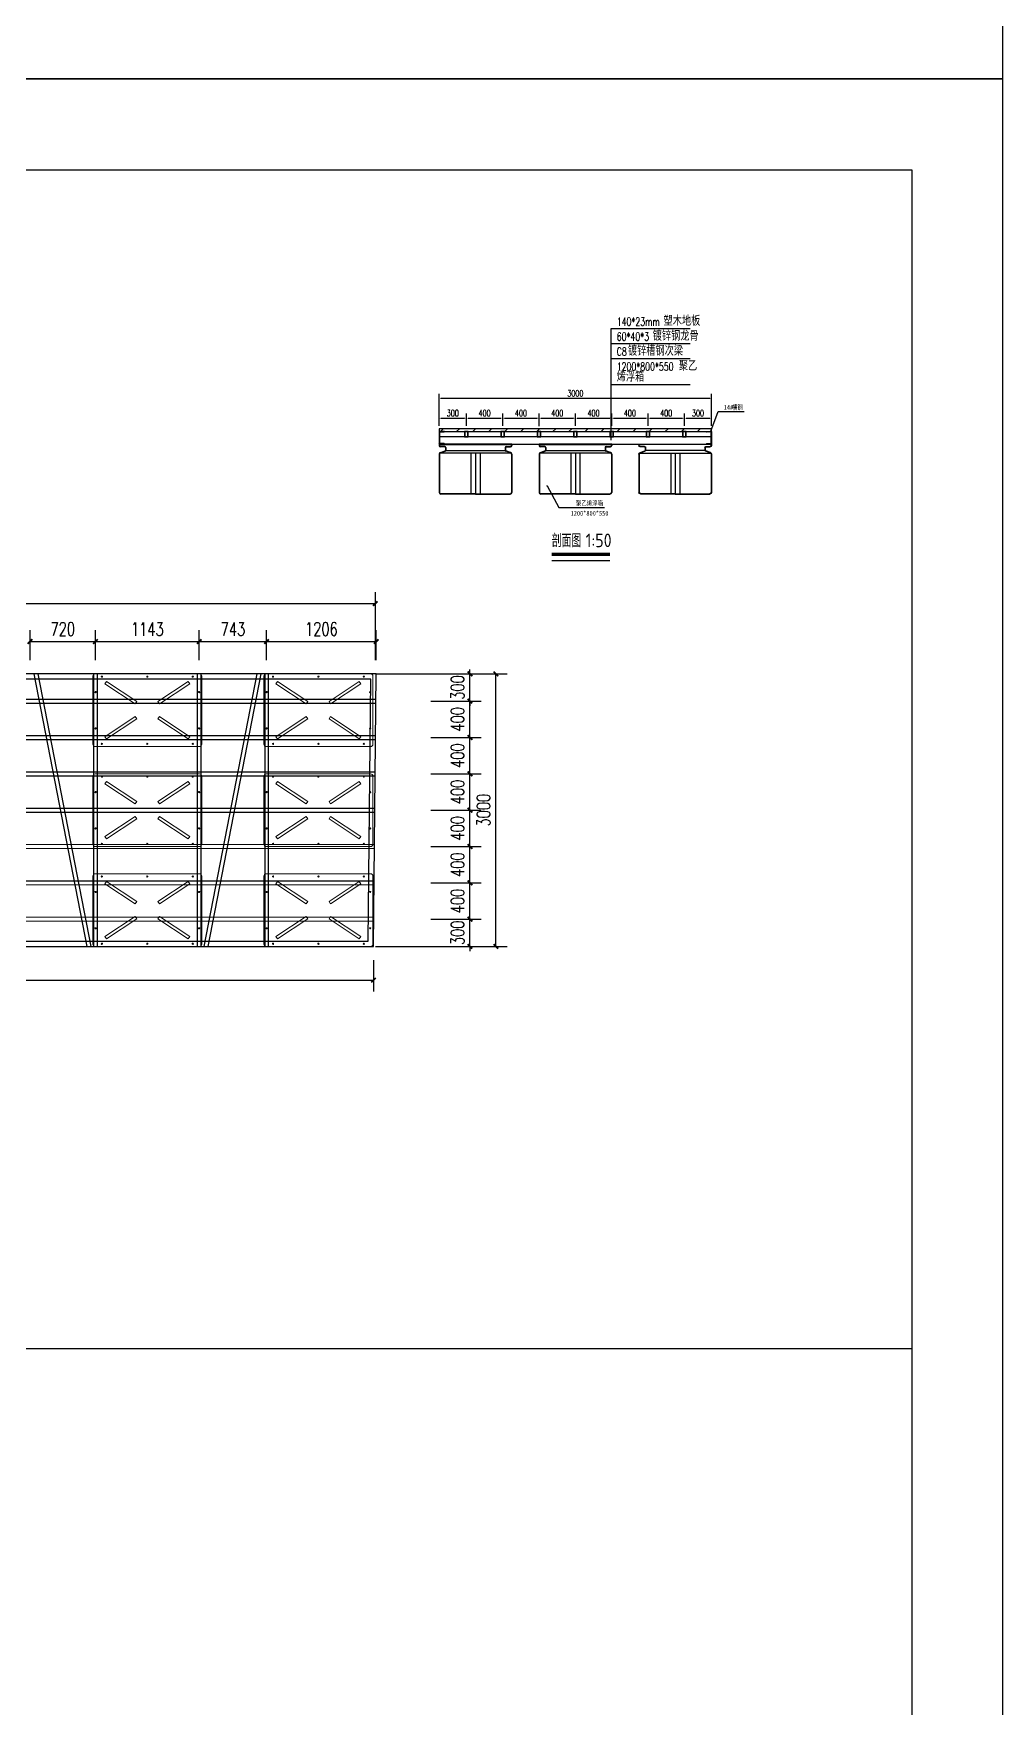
# Model space of a CAD drawing. Extents: x 1254079 to 1500931, y -102737 to 142253.
# Drawn here: x 1361818 to 1372490, y -16304 to 2121 of the extents above; entities that cross this region are included whole.
import ezdxf

# ---------------------------------------------------------------- set-up
doc = ezdxf.new("R2010")
doc.units = 0
doc.header["$LTSCALE"] = 1000
doc.header["$MEASUREMENT"] = 0
for name, color, linetype in [('14#槽钢', 3, 'Continuous'), ('DIM_LEAD', 3, 'Continuous'), ('DIM_MODI', 6, 'Continuous'), ('DIM_SYMB', 3, 'Continuous'), ('PUB_DIM', 3, 'Continuous'), ('PUB_TEXT', 7, 'Continuous'), ('W-float bowl浮筒', 253, 'Continuous'), ('W-FLOAT_BOWL浮筒', 253, 'Continuous'), ('W-STEEL_FRAME钢架', 3, 'Continuous'), ('W-STEEL_KEEL钢龙骨', 5, 'Continuous'), ('W-WOOD_FLOOR木地板', 30, 'Continuous'), ('特殊段命名', 221, 'Continuous'), ('钢架', 90, 'Continuous')]:
    doc.layers.add(name, color=color, linetype=linetype)
doc.styles.add('-宋体', font='', dxfattribs={"width": 0.8})
doc.styles.add('_TCH_DIM', font='SIMPLEX', dxfattribs={"bigfont": 'GBCBIG'})
doc.styles.add('_TCH_DIM_T3', font='SIMPLEX', dxfattribs={"width": 0.705882, "bigfont": 'GBCBIG'})
doc.styles.get("Standard").update_dxf_attribs({"font": 'gbenor.shx', "bigfont": 'gbcbig.shx'})
doc.styles.add('STANDARD_T3', font='simplex.shx', dxfattribs={"width": 0.7, "bigfont": 'gbcbig.shx'})
doc.styles.get('-宋体').set_extended_font_data('SimSun')
doc.dimstyles.new('_TCH_ARCH&&50', dxfattribs={"dimtxt": 148.75, "dimasz": 50, "dimexe": 125, "dimexo": 150, "dimgap": 63.125, "dimtad": 1, "dimdec": 0, "dimzin": 0, "dimdsep": 46, "dimtxsty": '_TCH_DIM_T3', "dimblk": 'ARCHTICK', "dimcen": 0.09, "dimclrt": 7, "dimazin": 2, "dimtfac": 1, "dimtdec": 0, "dimtix": 1, "dimtmove": 2, "dimatfit": 3, "dimfxl": 0, "dimtolj": 1, "dimtzin": 0, "dimarcsym": 0})
doc.dimstyles.new('W&&20', dxfattribs={"dimtxt": 70, "dimasz": 20, "dimexe": 50, "dimexo": 60, "dimgap": 20, "dimtad": 1, "dimdec": 0, "dimzin": 0, "dimdsep": 46, "dimtxsty": 'STANDARD_T3', "dimcen": 0.09, "dimclrd": 1, "dimclre": 1, "dimclrt": 7, "dimazin": 2, "dimtfac": 1, "dimtdec": 0, "dimtix": 1, "dimtmove": 2, "dimatfit": 3, "dimfxl": 0, "dimtolj": 1, "dimtzin": 0, "dimarcsym": 0})

# ---------------------------------------------------------------- blocks, each defined once
blk = doc.blocks.new('14a槽钢')
at = {"layer": '钢架'}
h = blk.add_hatch(dxfattribs=at)
h.set_pattern_fill('STEEL', color=4, scale=10)
h.set_pattern_definition([(50.389312, (-1352470.2, 1293523.579), (-9.2899201, 11.2253202), []), (50.389312, (-1352470.2, 1293531.516), (-9.2899201, 11.2253202), [])])
edge = h.paths.add_edge_path()
edge.add_ellipse((-1332250, 1115678), major_axis=(-3.26, 5.03), ratio=0.900468, start_angle=55.3931, end_angle=130.6069)
edge.add_line((-1332252, 1115673), (-1332208, 1115673))
edge.add_ellipse((-1332208, 1115667), major_axis=(0, 6), ratio=0.827586, start_angle=270, end_angle=360, ccw=False)
edge.add_line((-1332203, 1115667), (-1332203, 1115551))
edge.add_ellipse((-1332208, 1115551), major_axis=(0, 6), ratio=0.827586, start_angle=180, end_angle=270, ccw=False)
edge.add_line((-1332208, 1115545), (-1332251, 1115545))
edge.add_ellipse((-1332250, 1115540), major_axis=(3.82, 3.82), ratio=1, start_angle=49.2445, end_angle=141.5341)
edge.add_line((-1332256, 1115539), (-1332198, 1115539))
edge.add_line((-1332198, 1115539), (-1332198, 1115679))
edge.add_line((-1332198, 1115679), (-1332256, 1115679))
for p, q in [((-1332256, 1115679, 0), (-1332198, 1115679, 0)), ((-1332208, 1115673, 0), (-1332251, 1115673, 0)), ((-1332246, 1115679, 0), (-1332246, 1115679, 0)), ((-1332203, 1115551, 0), (-1332203, 1115667, 0)), ((-1332198, 1115679, 0), (-1332198, 1115539, 0)), ((-1332198, 1115539, 0), (-1332256, 1115539, 0)), ((-1332251, 1115545, 0), (-1332208, 1115545, 0)), ((-1332246, 1115539, 0), (-1332246, 1115539, 0))]:
    blk.add_line(p, q, dxfattribs=at)
for centre, start_param, end_param in [((-1332251, 1115679, 0), 1.570796, 3.141593), ((-1332208, 1115667, 0), 4.712389, 6.283185), ((-1332208, 1115667, 0), 4.712389, 6.283185), ((-1332251, 1115539, 0), 0, 1.570796), ((-1332208, 1115551, 0), 3.141593, 4.712389)]:
    blk.add_ellipse(centre, major_axis=(0, 6), ratio=0.827586, start_param=start_param, end_param=end_param, dxfattribs=at)
blk = doc.blocks.new('*D381')
at = {"color": 1, "lineweight": -2, "transparency": 16777216}
for p, q in [((1366286, -2169), (1366286, -1845)), ((1366306, -1895), (1369266, -1895)), ((1369286, -2169), (1369286, -1845))]:
    blk.add_line(p, q, dxfattribs=at)
at = {"color": 1, "transparency": 16777216}
for points in [[(1366306, -1892), (1366306, -1899), (1366286, -1895)], [(1369266, -1892), (1369266, -1899), (1369286, -1895)]]:
    blk.add_solid(points, dxfattribs=at)
at = {"layer": 'Defpoints', "color": 0, "transparency": 16777216}
for p in [(1369286, -1895), (1366286, -2229), (1369286, -2229)]:
    blk.add_point(p, dxfattribs=at)
at = {"color": 7, "transparency": 16777216, "insert": (1367786, -1840), "char_height": 70, "attachment_point": 5, "style": 'STANDARD_T3'}
blk.add_mtext('\\A1;3000', dxfattribs=at)
blk = doc.blocks.new('ganglonggu')
at = {"layer": 'W-STEEL_KEEL钢龙骨'}
for points in [[(-1338169, 1115605), (-1338129, 1115605), (-1338129, 1115665), (-1338169, 1115665)], [(-1338166, 1115608), (-1338132, 1115608), (-1338132, 1115662), (-1338166, 1115662)]]:
    blk.add_lwpolyline(points, close=True, dxfattribs=at)
blk = doc.blocks.new('*U379')
blk.add_blockref('ganglonggu', (1338149, -1115635))
blk = doc.blocks.new('*U380')
at = {"layer": 'W-STEEL_KEEL钢龙骨', "color": 0, "linetype": 'ByBlock', "lineweight": -2}
for p in [(0, 0), (400, 0), (800, 0), (1200, 0), (1600, 0), (2000, 0)]:
    blk.add_blockref('*U379', p, dxfattribs=at)
at = {"layer": 'W-STEEL_KEEL钢龙骨', "color": 0, "linetype": 'ByBlock', "lineweight": -2, "transparency": 16777216}
blk.add_blockref('*U379', (2400, 0), dxfattribs=at)
blk = doc.blocks.new('*D382')
at = {"layer": 'Defpoints', "color": 0, "transparency": 16777216}
for p in [(1366586, -2113), (1366286, -2259), (1366586, -2259)]:
    blk.add_point(p, dxfattribs=at)
at = {"layer": 'PUB_DIM', "color": 1, "lineweight": -2, "transparency": 16777216}
for p, q in [((1366286, -2199), (1366286, -2063)), ((1366306, -2113), (1366566, -2113)), ((1366586, -2199), (1366586, -2063))]:
    blk.add_line(p, q, dxfattribs=at)
at = {"layer": 'PUB_DIM', "color": 1, "transparency": 16777216}
for points in [[(1366306, -2109), (1366306, -2116), (1366286, -2113)], [(1366566, -2109), (1366566, -2116), (1366586, -2113)]]:
    blk.add_solid(points, dxfattribs=at)
at = {"layer": 'PUB_DIM', "color": 7, "transparency": 16777216, "insert": (1366436, -2058), "char_height": 70, "attachment_point": 5, "style": 'STANDARD_T3'}
blk.add_mtext('\\A1;300', dxfattribs=at)
blk = doc.blocks.new('*D383')
at = {"layer": 'Defpoints', "color": 0, "transparency": 16777216}
for p in [(1366986, -2113), (1366586, -2259), (1366986, -2259)]:
    blk.add_point(p, dxfattribs=at)
at = {"layer": 'PUB_DIM', "color": 1, "lineweight": -2, "transparency": 16777216}
for p, q in [((1366586, -2199), (1366586, -2063)), ((1366606, -2113), (1366966, -2113)), ((1366986, -2199), (1366986, -2063))]:
    blk.add_line(p, q, dxfattribs=at)
at = {"layer": 'PUB_DIM', "color": 1, "transparency": 16777216}
for points in [[(1366606, -2109), (1366606, -2116), (1366586, -2113)], [(1366966, -2109), (1366966, -2116), (1366986, -2113)]]:
    blk.add_solid(points, dxfattribs=at)
at = {"layer": 'PUB_DIM', "color": 7, "transparency": 16777216, "insert": (1366786, -2058), "char_height": 70, "attachment_point": 5, "style": 'STANDARD_T3'}
blk.add_mtext('\\A1;400', dxfattribs=at)
blk = doc.blocks.new('*D384')
at = {"layer": 'Defpoints', "color": 0, "transparency": 16777216}
for p in [(1367386, -2113), (1366986, -2259), (1367386, -2262)]:
    blk.add_point(p, dxfattribs=at)
at = {"layer": 'PUB_DIM', "color": 1, "lineweight": -2, "transparency": 16777216}
for p, q in [((1366986, -2199), (1366986, -2063)), ((1367006, -2113), (1367366, -2113)), ((1367386, -2202), (1367386, -2063))]:
    blk.add_line(p, q, dxfattribs=at)
at = {"layer": 'PUB_DIM', "color": 1, "transparency": 16777216}
for points in [[(1367006, -2109), (1367006, -2116), (1366986, -2113)], [(1367366, -2109), (1367366, -2116), (1367386, -2113)]]:
    blk.add_solid(points, dxfattribs=at)
at = {"layer": 'PUB_DIM', "color": 7, "transparency": 16777216, "insert": (1367186, -2058), "char_height": 70, "attachment_point": 5, "style": 'STANDARD_T3'}
blk.add_mtext('\\A1;400', dxfattribs=at)
blk = doc.blocks.new('*D385')
at = {"layer": 'Defpoints', "color": 0, "transparency": 16777216}
for p in [(1367786, -2113), (1367386, -2262), (1367786, -2259)]:
    blk.add_point(p, dxfattribs=at)
at = {"layer": 'PUB_DIM', "color": 1, "lineweight": -2, "transparency": 16777216}
for p, q in [((1367386, -2202), (1367386, -2063)), ((1367406, -2113), (1367766, -2113)), ((1367786, -2199), (1367786, -2063))]:
    blk.add_line(p, q, dxfattribs=at)
at = {"layer": 'PUB_DIM', "color": 1, "transparency": 16777216}
for points in [[(1367406, -2109), (1367406, -2116), (1367386, -2113)], [(1367766, -2109), (1367766, -2116), (1367786, -2113)]]:
    blk.add_solid(points, dxfattribs=at)
at = {"layer": 'PUB_DIM', "color": 7, "transparency": 16777216, "insert": (1367586, -2058), "char_height": 70, "attachment_point": 5, "style": 'STANDARD_T3'}
blk.add_mtext('\\A1;400', dxfattribs=at)
blk = doc.blocks.new('*D386')
at = {"layer": 'Defpoints', "color": 0, "transparency": 16777216}
for p in [(1368186, -2113), (1367786, -2259), (1368186, -2259)]:
    blk.add_point(p, dxfattribs=at)
at = {"layer": 'PUB_DIM', "color": 1, "lineweight": -2, "transparency": 16777216}
for p, q in [((1367786, -2199), (1367786, -2063)), ((1367806, -2113), (1368166, -2113)), ((1368186, -2199), (1368186, -2063))]:
    blk.add_line(p, q, dxfattribs=at)
at = {"layer": 'PUB_DIM', "color": 1, "transparency": 16777216}
for points in [[(1367806, -2109), (1367806, -2116), (1367786, -2113)], [(1368166, -2109), (1368166, -2116), (1368186, -2113)]]:
    blk.add_solid(points, dxfattribs=at)
at = {"layer": 'PUB_DIM', "color": 7, "transparency": 16777216, "insert": (1367986, -2058), "char_height": 70, "attachment_point": 5, "style": 'STANDARD_T3'}
blk.add_mtext('\\A1;400', dxfattribs=at)
blk = doc.blocks.new('*D387')
at = {"layer": 'Defpoints', "color": 0, "transparency": 16777216}
for p in [(1368586, -2113), (1368186, -2259), (1368586, -2259)]:
    blk.add_point(p, dxfattribs=at)
at = {"layer": 'PUB_DIM', "color": 1, "lineweight": -2, "transparency": 16777216}
for p, q in [((1368186, -2199), (1368186, -2063)), ((1368206, -2113), (1368566, -2113)), ((1368586, -2199), (1368586, -2063))]:
    blk.add_line(p, q, dxfattribs=at)
at = {"layer": 'PUB_DIM', "color": 1, "transparency": 16777216}
for points in [[(1368206, -2109), (1368206, -2116), (1368186, -2113)], [(1368566, -2109), (1368566, -2116), (1368586, -2113)]]:
    blk.add_solid(points, dxfattribs=at)
at = {"layer": 'PUB_DIM', "color": 7, "transparency": 16777216, "insert": (1368386, -2058), "char_height": 70, "attachment_point": 5, "style": 'STANDARD_T3'}
blk.add_mtext('\\A1;400', dxfattribs=at)
blk = doc.blocks.new('*D388')
at = {"layer": 'Defpoints', "color": 0, "transparency": 16777216}
for p in [(1368986, -2113), (1368586, -2259), (1368986, -2259)]:
    blk.add_point(p, dxfattribs=at)
at = {"layer": 'PUB_DIM', "color": 1, "lineweight": -2, "transparency": 16777216}
for p, q in [((1368586, -2199), (1368586, -2063)), ((1368606, -2113), (1368966, -2113)), ((1368986, -2199), (1368986, -2063))]:
    blk.add_line(p, q, dxfattribs=at)
at = {"layer": 'PUB_DIM', "color": 1, "transparency": 16777216}
for points in [[(1368606, -2109), (1368606, -2116), (1368586, -2113)], [(1368966, -2109), (1368966, -2116), (1368986, -2113)]]:
    blk.add_solid(points, dxfattribs=at)
at = {"layer": 'PUB_DIM', "color": 7, "transparency": 16777216, "insert": (1368786, -2058), "char_height": 70, "attachment_point": 5, "style": 'STANDARD_T3'}
blk.add_mtext('\\A1;400', dxfattribs=at)
blk = doc.blocks.new('*D389')
at = {"layer": 'Defpoints', "color": 0, "transparency": 16777216}
for p in [(1369286, -2113), (1368986, -2259), (1369286, -2259)]:
    blk.add_point(p, dxfattribs=at)
at = {"layer": 'PUB_DIM', "color": 1, "lineweight": -2, "transparency": 16777216}
for p, q in [((1368986, -2199), (1368986, -2063)), ((1369006, -2113), (1369266, -2113)), ((1369286, -2199), (1369286, -2063))]:
    blk.add_line(p, q, dxfattribs=at)
at = {"layer": 'PUB_DIM', "color": 1, "transparency": 16777216}
for points in [[(1369006, -2109), (1369006, -2116), (1368986, -2113)], [(1369266, -2109), (1369266, -2116), (1369286, -2113)]]:
    blk.add_solid(points, dxfattribs=at)
at = {"layer": 'PUB_DIM', "color": 7, "transparency": 16777216, "insert": (1369136, -2058), "char_height": 70, "attachment_point": 5, "style": 'STANDARD_T3'}
blk.add_mtext('\\A1;300', dxfattribs=at)
blk = doc.blocks.new('_ArchTick')
at = {"color": 0, "linetype": 'ByBlock', "const_width": 0.4}
blk.add_lwpolyline([(-0.5, -0.5), (0.5, 0.5)], dxfattribs=at)
blk = doc.blocks.new('*D868')
at = {"layer": 'Defpoints', "color": 0, "transparency": 16777216}
for p in [(1366045, -7628), (1366625, -7628), (1366045, -7928)]:
    blk.add_point(p, dxfattribs=at)
at = {"layer": 'PUB_DIM', "color": 0, "lineweight": -2, "transparency": 16777216}
for p, q in [((1366195, -7628), (1366750, -7628)), ((1366625, -7628), (1366625, -7578)), ((1366625, -7928), (1366625, -7628)), ((1366195, -7928), (1366750, -7928)), ((1366625, -7928), (1366625, -7978))]:
    blk.add_line(p, q, dxfattribs=at)
at = {"layer": 'PUB_DIM', "color": 0, "lineweight": -2, "transparency": 16777216, "xscale": 50, "yscale": 50, "zscale": 50}
for p, rotation in [((1366625, -7628), 269.9992561467271), ((1366625, -7928), 89.9992561467271)]:
    blk.add_blockref('_ArchTick', p, dxfattribs=dict(at, rotation=rotation))
at = {"layer": 'PUB_DIM', "color": 7, "transparency": 16777216, "insert": (1366488, -7778), "char_height": 148.8, "attachment_point": 5, "rotation": 89.9993, "style": '_TCH_DIM_T3'}
blk.add_mtext('\\A1;300', dxfattribs=at)
blk = doc.blocks.new('*D869')
at = {"layer": 'Defpoints', "color": 0, "transparency": 16777216}
for p in [(1366045, -7228), (1366625, -7228), (1366045, -7628)]:
    blk.add_point(p, dxfattribs=at)
at = {"layer": 'PUB_DIM', "color": 0, "lineweight": -2, "transparency": 16777216}
for p, q in [((1366195, -7228), (1366750, -7228)), ((1366625, -7628), (1366625, -7228)), ((1366195, -7628), (1366750, -7628))]:
    blk.add_line(p, q, dxfattribs=at)
at = {"layer": 'PUB_DIM', "color": 0, "lineweight": -2, "transparency": 16777216, "xscale": 50, "yscale": 50, "zscale": 50}
for p, rotation in [((1366625, -7228), 89.99925614672695), ((1366625, -7628), 269.999256146727)]:
    blk.add_blockref('_ArchTick', p, dxfattribs=dict(at, rotation=rotation))
at = {"layer": 'PUB_DIM', "color": 7, "transparency": 16777216, "insert": (1366488, -7428), "char_height": 148.8, "attachment_point": 5, "rotation": 89.9993, "style": '_TCH_DIM_T3'}
blk.add_mtext('\\A1;400', dxfattribs=at)
blk = doc.blocks.new('*D870')
at = {"layer": 'Defpoints', "color": 0, "transparency": 16777216}
for p in [(1366045, -6828), (1366625, -6828), (1366045, -7228)]:
    blk.add_point(p, dxfattribs=at)
at = {"layer": 'PUB_DIM', "color": 0, "lineweight": -2, "transparency": 16777216}
for p, q in [((1366195, -6828), (1366750, -6828)), ((1366625, -7228), (1366625, -6828)), ((1366195, -7228), (1366750, -7228))]:
    blk.add_line(p, q, dxfattribs=at)
at = {"layer": 'PUB_DIM', "color": 0, "lineweight": -2, "transparency": 16777216, "xscale": 50, "yscale": 50, "zscale": 50}
for p, rotation in [((1366625, -6828), 89.99925614673225), ((1366625, -7228), 269.9992561467323)]:
    blk.add_blockref('_ArchTick', p, dxfattribs=dict(at, rotation=rotation))
at = {"layer": 'PUB_DIM', "color": 7, "transparency": 16777216, "insert": (1366488, -7028), "char_height": 148.8, "attachment_point": 5, "rotation": 89.9993, "style": '_TCH_DIM_T3'}
blk.add_mtext('\\A1;400', dxfattribs=at)
blk = doc.blocks.new('*D871')
at = {"layer": 'Defpoints', "color": 0, "transparency": 16777216}
for p in [(1366045, -6428), (1366625, -6428), (1366045, -6828)]:
    blk.add_point(p, dxfattribs=at)
at = {"layer": 'PUB_DIM', "color": 0, "lineweight": -2, "transparency": 16777216}
for p, q in [((1366195, -6428), (1366750, -6428)), ((1366625, -6828), (1366625, -6428)), ((1366195, -6828), (1366750, -6828))]:
    blk.add_line(p, q, dxfattribs=at)
at = {"layer": 'PUB_DIM', "color": 0, "lineweight": -2, "transparency": 16777216, "xscale": 50, "yscale": 50, "zscale": 50}
for p, rotation in [((1366625, -6428), 89.99925614673371), ((1366625, -6828), 269.9992561467337)]:
    blk.add_blockref('_ArchTick', p, dxfattribs=dict(at, rotation=rotation))
at = {"layer": 'PUB_DIM', "color": 7, "transparency": 16777216, "insert": (1366488, -6628), "char_height": 148.8, "attachment_point": 5, "rotation": 89.9993, "style": '_TCH_DIM_T3'}
blk.add_mtext('\\A1;400', dxfattribs=at)
blk = doc.blocks.new('*D872')
at = {"layer": 'Defpoints', "color": 0, "transparency": 16777216}
for p in [(1366045, -6028), (1366625, -6028), (1366045, -6428)]:
    blk.add_point(p, dxfattribs=at)
at = {"layer": 'PUB_DIM', "color": 0, "lineweight": -2, "transparency": 16777216}
for p, q in [((1366195, -6028), (1366750, -6028)), ((1366625, -6428), (1366625, -6028)), ((1366195, -6428), (1366750, -6428))]:
    blk.add_line(p, q, dxfattribs=at)
at = {"layer": 'PUB_DIM', "color": 0, "lineweight": -2, "transparency": 16777216, "xscale": 50, "yscale": 50, "zscale": 50}
for p, rotation in [((1366625, -6028), 89.99925614673371), ((1366625, -6428), 269.9992561467337)]:
    blk.add_blockref('_ArchTick', p, dxfattribs=dict(at, rotation=rotation))
at = {"layer": 'PUB_DIM', "color": 7, "transparency": 16777216, "insert": (1366488, -6228), "char_height": 148.8, "attachment_point": 5, "rotation": 89.9993, "style": '_TCH_DIM_T3'}
blk.add_mtext('\\A1;400', dxfattribs=at)
blk = doc.blocks.new('*D873')
at = {"layer": 'Defpoints', "color": 0, "transparency": 16777216}
for p in [(1366045, -5628), (1366625, -5628), (1366045, -6028)]:
    blk.add_point(p, dxfattribs=at)
at = {"layer": 'PUB_DIM', "color": 0, "lineweight": -2, "transparency": 16777216}
for p, q in [((1366195, -5628), (1366750, -5628)), ((1366625, -6028), (1366625, -5628)), ((1366195, -6028), (1366750, -6028))]:
    blk.add_line(p, q, dxfattribs=at)
at = {"layer": 'PUB_DIM', "color": 0, "lineweight": -2, "transparency": 16777216, "xscale": 50, "yscale": 50, "zscale": 50}
for p, rotation in [((1366625, -5628), 89.9992561467015), ((1366625, -6028), 269.9992561467015)]:
    blk.add_blockref('_ArchTick', p, dxfattribs=dict(at, rotation=rotation))
at = {"layer": 'PUB_DIM', "color": 7, "transparency": 16777216, "insert": (1366488, -5828), "char_height": 148.8, "attachment_point": 5, "rotation": 89.9993, "style": '_TCH_DIM_T3'}
blk.add_mtext('\\A1;400', dxfattribs=at)
blk = doc.blocks.new('*D874')
at = {"layer": 'Defpoints', "color": 0, "transparency": 16777216}
for p in [(1366045, -5228), (1366625, -5228), (1366045, -5628)]:
    blk.add_point(p, dxfattribs=at)
at = {"layer": 'PUB_DIM', "color": 0, "lineweight": -2, "transparency": 16777216}
for p, q in [((1366195, -5228), (1366750, -5228)), ((1366625, -5628), (1366625, -5228)), ((1366195, -5628), (1366750, -5628))]:
    blk.add_line(p, q, dxfattribs=at)
at = {"layer": 'PUB_DIM', "color": 0, "lineweight": -2, "transparency": 16777216, "xscale": 50, "yscale": 50, "zscale": 50}
for p, rotation in [((1366625, -5228), 89.99925614673093), ((1366625, -5628), 269.9992561467309)]:
    blk.add_blockref('_ArchTick', p, dxfattribs=dict(at, rotation=rotation))
at = {"layer": 'PUB_DIM', "color": 7, "transparency": 16777216, "insert": (1366488, -5428), "char_height": 148.8, "attachment_point": 5, "rotation": 89.9993, "style": '_TCH_DIM_T3'}
blk.add_mtext('\\A1;400', dxfattribs=at)
blk = doc.blocks.new('*D875')
at = {"layer": 'Defpoints', "color": 0, "transparency": 16777216}
for p in [(1366045, -4928), (1366625, -4928), (1366045, -5228)]:
    blk.add_point(p, dxfattribs=at)
at = {"layer": 'PUB_DIM', "color": 0, "lineweight": -2, "transparency": 16777216}
for p, q in [((1366195, -4928), (1366750, -4928)), ((1366625, -4928), (1366625, -4878)), ((1366625, -5228), (1366625, -4928)), ((1366195, -5228), (1366750, -5228)), ((1366625, -5228), (1366625, -5278))]:
    blk.add_line(p, q, dxfattribs=at)
at = {"layer": 'PUB_DIM', "color": 0, "lineweight": -2, "transparency": 16777216, "xscale": 50, "yscale": 50, "zscale": 50}
for p, rotation in [((1366625, -4928), 269.9992561467388), ((1366625, -5228), 89.99925614673876)]:
    blk.add_blockref('_ArchTick', p, dxfattribs=dict(at, rotation=rotation))
at = {"layer": 'PUB_DIM', "color": 7, "transparency": 16777216, "insert": (1366488, -5078), "char_height": 148.8, "attachment_point": 5, "rotation": 89.9993, "style": '_TCH_DIM_T3'}
blk.add_mtext('\\A1;300', dxfattribs=at)
blk = doc.blocks.new('*D882')
at = {"layer": 'Defpoints', "color": 0, "transparency": 16777216}
for p in [(1362500, -4572), (1361780, -4928), (1362500, -4928)]:
    blk.add_point(p, dxfattribs=at)
at = {"layer": 'PUB_DIM', "color": 0, "lineweight": -2, "transparency": 16777216}
for p, q in [((1361780, -4778), (1361780, -4447)), ((1361780, -4572), (1362500, -4572)), ((1362500, -4778), (1362500, -4447))]:
    blk.add_line(p, q, dxfattribs=at)
at = {"layer": 'PUB_DIM', "color": 0, "lineweight": -2, "transparency": 16777216, "xscale": 50, "yscale": 50, "zscale": 50, "rotation": 180}
blk.add_blockref('_ArchTick', (1361780, -4572), dxfattribs=at)
at = {"layer": 'PUB_DIM', "color": 0, "lineweight": -2, "transparency": 16777216, "xscale": 50, "yscale": 50, "zscale": 50}
blk.add_blockref('_ArchTick', (1362500, -4572), dxfattribs=at)
at = {"layer": 'PUB_DIM', "color": 7, "transparency": 16777216, "insert": (1362140, -4435), "char_height": 148.8, "attachment_point": 5, "style": '_TCH_DIM_T3'}
blk.add_mtext('\\A1;720', dxfattribs=at)
blk = doc.blocks.new('*D883')
at = {"layer": 'Defpoints', "color": 0, "transparency": 16777216}
for p in [(1363643, -4572), (1362500, -4928), (1363643, -4928)]:
    blk.add_point(p, dxfattribs=at)
at = {"layer": 'PUB_DIM', "color": 0, "lineweight": -2, "transparency": 16777216}
for p, q in [((1362500, -4778), (1362500, -4447)), ((1362500, -4572), (1363643, -4572)), ((1363643, -4778), (1363643, -4447))]:
    blk.add_line(p, q, dxfattribs=at)
at = {"layer": 'PUB_DIM', "color": 0, "lineweight": -2, "transparency": 16777216, "xscale": 50, "yscale": 50, "zscale": 50, "rotation": 180}
blk.add_blockref('_ArchTick', (1362500, -4572), dxfattribs=at)
at = {"layer": 'PUB_DIM', "color": 0, "lineweight": -2, "transparency": 16777216, "xscale": 50, "yscale": 50, "zscale": 50}
blk.add_blockref('_ArchTick', (1363643, -4572), dxfattribs=at)
at = {"layer": 'PUB_DIM', "color": 7, "transparency": 16777216, "insert": (1363072, -4435), "char_height": 148.8, "attachment_point": 5, "style": '_TCH_DIM_T3'}
blk.add_mtext('\\A1;1143', dxfattribs=at)
blk = doc.blocks.new('*D884')
at = {"layer": 'Defpoints', "color": 0, "transparency": 16777216}
for p in [(1364386, -4572), (1363643, -4928), (1364386, -4928)]:
    blk.add_point(p, dxfattribs=at)
at = {"layer": 'PUB_DIM', "color": 0, "lineweight": -2, "transparency": 16777216}
for p, q in [((1363643, -4778), (1363643, -4447)), ((1363643, -4572), (1364386, -4572)), ((1364386, -4778), (1364386, -4447))]:
    blk.add_line(p, q, dxfattribs=at)
at = {"layer": 'PUB_DIM', "color": 0, "lineweight": -2, "transparency": 16777216, "xscale": 50, "yscale": 50, "zscale": 50, "rotation": 180}
blk.add_blockref('_ArchTick', (1363643, -4572), dxfattribs=at)
at = {"layer": 'PUB_DIM', "color": 0, "lineweight": -2, "transparency": 16777216, "xscale": 50, "yscale": 50, "zscale": 50}
blk.add_blockref('_ArchTick', (1364386, -4572), dxfattribs=at)
at = {"layer": 'PUB_DIM', "color": 7, "transparency": 16777216, "insert": (1364015, -4435), "char_height": 148.8, "attachment_point": 5, "style": '_TCH_DIM_T3'}
blk.add_mtext('\\A1;743', dxfattribs=at)
blk = doc.blocks.new('*D885')
at = {"layer": 'Defpoints', "color": 0, "transparency": 16777216}
for p in [(1365592, -4572), (1364386, -4928), (1365592, -4928)]:
    blk.add_point(p, dxfattribs=at)
at = {"layer": 'PUB_DIM', "color": 0, "lineweight": -2, "transparency": 16777216}
for p, q in [((1364386, -4778), (1364386, -4447)), ((1364386, -4572), (1365592, -4572)), ((1365592, -4778), (1365592, -4447))]:
    blk.add_line(p, q, dxfattribs=at)
at = {"layer": 'PUB_DIM', "color": 0, "lineweight": -2, "transparency": 16777216, "xscale": 50, "yscale": 50, "zscale": 50, "rotation": 180}
blk.add_blockref('_ArchTick', (1364386, -4572), dxfattribs=at)
at = {"layer": 'PUB_DIM', "color": 0, "lineweight": -2, "transparency": 16777216, "xscale": 50, "yscale": 50, "zscale": 50}
blk.add_blockref('_ArchTick', (1365592, -4572), dxfattribs=at)
at = {"layer": 'PUB_DIM', "color": 7, "transparency": 16777216, "insert": (1364989, -4435), "char_height": 148.8, "attachment_point": 5, "style": '_TCH_DIM_T3'}
blk.add_mtext('\\A1;1206', dxfattribs=at)
blk = doc.blocks.new('*D886')
at = {"layer": 'Defpoints', "color": 0, "transparency": 16777216}
for p in [(1356856, -7928), (1365562, -7928), (1365562, -8299)]:
    blk.add_point(p, dxfattribs=at)
at = {"layer": 'PUB_DIM', "color": 0, "lineweight": -2, "transparency": 16777216}
for p, q in [((1356856, -8078), (1356856, -8424)), ((1365562, -8078), (1365562, -8424)), ((1356856, -8299), (1365562, -8299))]:
    blk.add_line(p, q, dxfattribs=at)
at = {"layer": 'PUB_DIM', "color": 0, "lineweight": -2, "transparency": 16777216, "xscale": 50, "yscale": 50, "zscale": 50, "rotation": 180}
blk.add_blockref('_ArchTick', (1356856, -8299), dxfattribs=at)
at = {"layer": 'PUB_DIM', "color": 0, "lineweight": -2, "transparency": 16777216, "xscale": 50, "yscale": 50, "zscale": 50}
blk.add_blockref('_ArchTick', (1365562, -8299), dxfattribs=at)
at = {"layer": 'PUB_DIM', "color": 7, "transparency": 16777216, "insert": (1361209, -8161), "char_height": 148.8, "attachment_point": 5, "style": '_TCH_DIM_T3'}
blk.add_mtext('\\A1;8706', dxfattribs=at)
blk = doc.blocks.new('*D887')
at = {"layer": 'Defpoints', "color": 0, "transparency": 16777216}
for p in [(1365583, -4154), (1354037, -4928), (1365583, -4928)]:
    blk.add_point(p, dxfattribs=at)
at = {"layer": 'PUB_DIM', "color": 0, "lineweight": -2, "transparency": 16777216}
for p, q in [((1354037, -4778), (1354037, -4029)), ((1365583, -4778), (1365583, -4029)), ((1354037, -4154), (1365583, -4154))]:
    blk.add_line(p, q, dxfattribs=at)
at = {"layer": 'PUB_DIM', "color": 0, "lineweight": -2, "transparency": 16777216, "xscale": 50, "yscale": 50, "zscale": 50, "rotation": 180}
blk.add_blockref('_ArchTick', (1354037, -4154), dxfattribs=at)
at = {"layer": 'PUB_DIM', "color": 0, "lineweight": -2, "transparency": 16777216, "xscale": 50, "yscale": 50, "zscale": 50}
blk.add_blockref('_ArchTick', (1365583, -4154), dxfattribs=at)
at = {"layer": 'PUB_DIM', "color": 7, "transparency": 16777216, "insert": (1359810, -4017), "char_height": 148.8, "attachment_point": 5, "style": '_TCH_DIM_T3'}
blk.add_mtext('\\A1;11546', dxfattribs=at)
blk = doc.blocks.new('*D888')
at = {"layer": 'Defpoints', "color": 0, "transparency": 16777216}
for p in [(1365433, -4928), (1366911, -4928), (1365433, -7928)]:
    blk.add_point(p, dxfattribs=at)
at = {"layer": 'PUB_DIM', "color": 0, "lineweight": -2, "transparency": 16777216}
for p, q in [((1365583, -4928), (1367036, -4928)), ((1366911, -7928), (1366911, -4928)), ((1365583, -7928), (1367036, -7928))]:
    blk.add_line(p, q, dxfattribs=at)
at = {"layer": 'PUB_DIM', "color": 0, "lineweight": -2, "transparency": 16777216, "xscale": 50, "yscale": 50, "zscale": 50}
for p, rotation in [((1366911, -4928), 90), ((1366911, -7928), 270)]:
    blk.add_blockref('_ArchTick', p, dxfattribs=dict(at, rotation=rotation))
at = {"layer": 'PUB_DIM', "color": 7, "transparency": 16777216, "insert": (1366774, -6428), "char_height": 148.8, "attachment_point": 5, "rotation": 90, "style": '_TCH_DIM_T3'}
blk.add_mtext('\\A1;3000', dxfattribs=at)
blk = doc.blocks.new('$matou$00000145')
at = {"layer": 'W-float bowl浮筒', "lineweight": 0}
for p, q in [((-600, -375), (-600, 375)), ((-575, 400), (575, 400)), ((-507, 370), (-493, 370)), ((-500, 377), (-500, 363)), ((-7, 370), (7, 370)), ((0, 377), (0, 363)), ((493, 370), (507, 370)), ((500, 377), (500, 363)), ((600, 375), (600, -375)), ((-577, 200), (-563, 200)), ((-570, 207), (-570, 193)), ((563, 200), (577, 200)), ((570, 207), (570, 193)), ((-577, -200), (-563, -200)), ((-570, -193), (-570, -207)), ((-500, -377), (-500, -363)), ((0, -377), (0, -363)), ((500, -377), (500, -363)), ((563, -200), (577, -200)), ((570, -193), (570, -207)), ((575, -400), (-575, -400)), ((-507, -370), (-493, -370)), ((-7, -370), (7, -370)), ((493, -370), (507, -370))]:
    blk.add_line(p, q, dxfattribs=at)
at = {"layer": 'W-float bowl浮筒', "lineweight": 0, "ltscale": 100}
for points in [[(-450, 316), (-117, 95), (-133, 70), (-467, 291)], [(450, 316), (117, 95), (133, 70), (467, 291)], [(-450, -316), (-117, -95), (-133, -70), (-467, -291)], [(450, -316), (117, -95), (133, -70), (467, -291)]]:
    blk.add_lwpolyline(points, close=True, dxfattribs=at)
at = {"layer": 'W-float bowl浮筒', "lineweight": 0}
for centre in [(-500, 370), (0, 370), (500, 370), (-570, 200), (570, 200), (-570, -200), (-500, -370), (0, -370), (500, -370), (570, -200)]:
    blk.add_circle(centre, 7, dxfattribs=at)
for centre, start, end in [((-575, 375), 90, 180), ((575, 375), 0, 90), ((-575, -375), 180, 270), ((575, -375), 270, 0)]:
    blk.add_arc(centre, 25, start, end, dxfattribs=at)
blk = doc.blocks.new('$matou$00000066')
for p, q in [((400, 275), (-400, 275)), ((-400, 275), (-400, 260)), ((-387, 183), (-335, 201)), ((-386, 271), (386, 271)), ((-338, 249), (-386, 249)), ((-386, 179), (-334, 197)), ((-338, 245), (-385, 245)), ((-330, 237), (-330, 208)), ((-326, 237), (-326, 208)), ((-326, 205), (326, 205)), ((326, 237), (326, 208)), ((330, 237), (330, 208)), ((386, 179), (334, 197)), ((387, 183), (335, 201)), ((338, 249), (386, 249)), ((338, 245), (385, 245)), ((400, 275), (400, 260)), ((-400, 164), (-400, -256)), ((-396, 165), (-396, -256)), ((391, 176), (-391, 176)), ((-50, 176), (-50, -271)), ((0, 176), (0, -271)), ((0, 176), (0, -271)), ((50, 176), (50, -271)), ((396, 165), (396, -256)), ((400, 164), (400, -256)), ((0, -271), (-381, -271)), ((0, -275), (-381, -275)), ((0, -271), (381, -271)), ((0, -275), (381, -275))]:
    blk.add_line(p, q)
for centre, radius, start, end in [((-385, 260), 15, 180, 270), ((-386, 260), 11, 90, 270), ((-338, 237), 12, 0, 90), ((-338, 237), 8, 0, 90), ((-338, 208), 8, 289.1798, 0), ((-338, 208), 12, 289.1798, 0), ((338, 237), 12, 90, 180), ((338, 208), 12, 180, 250.8202), ((338, 237), 8, 90, 180), ((338, 208), 8, 180, 250.8202), ((385, 260), 15, 270, 0), ((386, 260), 11, 270, 90), ((-380, 164), 20, 109.1798, 180), ((-381, 165), 15, 109.1798, 180), ((381, 165), 15, 0, 70.8202), ((380, 164), 20, 0, 70.8202), ((-381, -256), 19, 180, 270), ((-381, -256), 15, 180, 270), ((381, -256), 19, 270, 0), ((381, -256), 15, 270, 0)]:
    blk.add_arc(centre, radius, start, end)

msp = doc.modelspace()

# ---------------------------------------------------------------- hatches: boundary and pattern name
at = {"layer": 'W-WOOD_FLOOR木地板'}
h = msp.add_hatch(dxfattribs=at)
h.set_pattern_fill('木板', color=256, scale=100)
h.set_pattern_definition([(0, (2912642.8, -1137089.87), (0, 125), []), (45, (2912642.8, -1137089.87), (-88.388348, 88.388348), [])])
h.paths.add_polyline_path([(1369286.3, -2229), (1366286.3, -2229), (1366286.3, -2259), (1369286.3, -2259)])

# ---------------------------------------------------------------- linework, layer by layer
at = {"layer": '14#槽钢'}
msp.add_lwpolyline([(1283443.8, 63511.5), (1372490.4, 63511.5), (1372490.4, 1620.5), (1283443.8, 1620.5)], close=True, dxfattribs=at)
for points in [[(1361823.2, -4928.1), (1362404.1, -7928.2)], [(1361867, -4928.1), (1362447.9, -7928.2)], [(1364276.4, -4928.1), (1363695.5, -7928.2)], [(1364320.2, -4928.1), (1363739.3, -7928.2)]]:
    msp.add_lwpolyline(points, dxfattribs=at)
at = {"layer": 'DIM_LEAD'}
for p, q in [((1369276.2, -2255.8), (1369356.8, -2040.8)), ((1369356.8, -2040.8), (1369646.7, -2040.8)), ((1367474.1, -2858.8), (1367602.1, -3095.8)), ((1367602.1, -3095.8), (1368107.6, -3095.8))]:
    msp.add_line(p, q, dxfattribs=at)
at = {"layer": 'DIM_LEAD', "const_width": 8}
for points in [[(1369274.8, -2259.6, 1), (1369277.6, -2252.1, 1)], [(1367472.2, -2855.3, 1), (1367476, -2862.3, 1)]]:
    msp.add_lwpolyline(points, format="xyb", close=True, dxfattribs=at)
at = {"layer": 'DIM_MODI'}
msp.add_lwpolyline([(1284443.8, -12352.3), (1371490.4, -12352.3)], dxfattribs=at)
at = {"layer": 'DIM_SYMB'}
for p, q in [((1368181.3, -1741.4), (1368181.3, -1127.2)), ((1368181.3, -1127.2), (1369048.4, -1127.2)), ((1368181.3, -1292), (1369048.4, -1292)), ((1368181.3, -1456.9), (1369048.4, -1456.9)), ((1368181.3, -2355.1), (1368181.3, -1741.4)), ((1368181.3, -1741.4), (1369048.4, -1741.4))]:
    msp.add_line(p, q, dxfattribs=at)
at = {"layer": 'DIM_SYMB', "const_width": 35}
msp.add_lwpolyline([(1367525.1, -3611.5), (1368166.7, -3611.5)], dxfattribs=at)
at = {"layer": 'DIM_SYMB'}
msp.add_lwpolyline([(1367525.1, -3681.5), (1368166.7, -3681.5)], dxfattribs=at)
at = {"layer": 'PUB_DIM'}
for p, q in [((1364395.2, -6628.1), (1364381.2, -6628.1)), ((1364388.2, -6621.1), (1364388.2, -6635.1))]:
    msp.add_line(p, q, dxfattribs=at)
at = {"layer": 'W-STEEL_FRAME钢架'}
for points in [[(1366286.3, -2399), (1369286.3, -2399), (1369286.3, -2319), (1366286.3, -2319)], [(1362521.7, -4928.1), (1362478.7, -4928.1), (1362478.7, -7928.1), (1362521.7, -7928.1)], [(1363664.7, -4928.1), (1363621.7, -4928.1), (1363621.7, -7928.1), (1363664.7, -7928.1)], [(1364407.4, -4928.1), (1364364.4, -4928.1), (1364364.4, -7928.1), (1364407.4, -7928.1)]]:
    msp.add_lwpolyline(points, close=True, dxfattribs=at)
at = {"layer": 'W-STEEL_KEEL钢龙骨'}
for p, q in [((1365588.8, -5210.1), (1354301.9, -5210.2)), ((1354339.5, -5250.2), (1365588.4, -5250.1)), ((1365584.7, -5610.1), (1354677.7, -5610.2)), ((1354715.3, -5650.2), (1365584.3, -5650.1)), ((1365580.8, -6008.6), (1355050.7, -6007.1)), ((1355088.3, -6047.1), (1365580.4, -6048.6)), ((1365576.8, -6407.9), (1355427.3, -6407.9)), ((1355464.9, -6447.9), (1365576.4, -6447.9)), ((1365572.8, -6808), (1355801.5, -6806.1)), ((1355839.1, -6846.1), (1365572.4, -6848)), ((1365568.8, -7207.6), (1356179.7, -7208.5)), ((1356217.3, -7248.5), (1365568.4, -7247.6)), ((1365564.7, -7608.7), (1356552.4, -7605.1)), ((1356590, -7645.2), (1365564.3, -7648.7))]:
    msp.add_line(p, q, dxfattribs=at)
at = {"layer": 'W-WOOD_FLOOR木地板'}
msp.add_lwpolyline([(1366286.3, -2259), (1369286.3, -2259), (1369286.3, -2229), (1366286.3, -2229)], close=True, dxfattribs=at)
at = {"layer": '特殊段命名'}
for points in [[(1283443.8, 1620.5), (1372490.4, 1620.5), (1372490.4, -88861.8), (1283443.8, -88861.8)], [(1284443.8, 620.5), (1371490.4, 620.5), (1371490.4, -87216.1), (1284443.8, -87216.1)]]:
    msp.add_lwpolyline(points, close=True, dxfattribs=at)
at = {"layer": '钢架'}
for points in [[(1354036.8, -4928.1), (1356855.9, -7928.1), (1365561.5, -7928.1), (1365591.6, -4928.1)], [(1354170.9, -4986.1), (1356881, -7870.1), (1365504.1, -7870.1), (1365533, -4986.1)]]:
    msp.add_lwpolyline(points, close=True, dxfattribs=at)

# ---------------------------------------------------------------- block references
for p in [(1366686.3, -2674), (1367786.3, -2674)]:
    msp.add_blockref('$matou$00000066', p)
at = {"yscale": -1, "rotation": 180}
msp.add_blockref('$matou$00000066', (1368886.1, -2674), dxfattribs=at)
at = {"layer": 'W-FLOAT_BOWL浮筒'}
for p in [(1363071.7, -5328.1), (1363071.7, -6428.1), (1363071.7, -7528.1)]:
    msp.add_blockref('$matou$00000145', p, dxfattribs=at)
at = {"layer": 'W-FLOAT_BOWL浮筒', "yscale": -1, "rotation": 180}
for p in [(1364955.9, -5328.1), (1364955.9, -6428.1), (1364955.9, -7528.1)]:
    msp.add_blockref('$matou$00000145', p, dxfattribs=at)
at = {"layer": 'W-STEEL_FRAME钢架', "xscale": -1}
msp.add_blockref('14a槽钢', (34088.5, -1117938, 0), dxfattribs=at)
at = {"layer": 'W-STEEL_FRAME钢架'}
msp.add_blockref('14a槽钢', (2701484.1, -1117938, 0), dxfattribs=at)
at = {"layer": 'W-STEEL_KEEL钢龙骨'}
msp.add_blockref('*U380', (1366586.3, -2289), dxfattribs=at)

# ---------------------------------------------------------------- texts
at = {"layer": 'PUB_TEXT', "color": 7}
for s, height, style, width, p in [('140*23mm', 89.25, '_TCH_DIM', 0.705882, (1368241.2, -1095.7)), ('60*40*3', 89.25, '_TCH_DIM', 0.705882, (1368241.2, -1260.5)), ('C8', 89.25, '_TCH_DIM', 0.705882, (1368241.2, -1425.4)), ('1200*800*550', 89.25, '_TCH_DIM', 0.705882, (1368241.2, -1590.2)), ('14#', 53.16, '-宋体', 0.8, (1369420.1, -2019.8)), ('槽钢', 53.16, '-宋体', 0.8, (1369510.8, -2019.8)), ('1200*800*550', 53.165, '-宋体', 0.8, (1367733.6, -3186.8)), ('聚乙烯浮箱', 53.16, '-宋体', 0.8, (1367792.4, -3074.8))]:
    msp.add_text(s, height=height, dxfattribs=dict(at, style=style, width=width)).set_placement(p)
at = {"layer": 'PUB_TEXT', "color": 7, "style": '_TCH_DIM'}
for s, p in [('塑木地板', (1368757.2, -1095.7)), ('镀锌钢龙骨', (1368637.2, -1260.5)), ('镀锌槽钢次梁', (1368364.2, -1425.4)), ('烯浮箱', (1368241.2, -1709.9)), ('聚乙', (1368925.2, -1590.2))]:
    msp.add_text(s, height=101.28, dxfattribs=at).set_placement(p)
at = {"layer": 'PUB_TEXT', "color": 7}
for s, height, p in [('剖面图', 144.68, (1367525.1, -3533.5)), ('1:50', 150, (1367899.1, -3533.5))]:
    msp.add_text(s, height=height, dxfattribs=at).set_placement(p)

# ---------------------------------------------------------------- dimensions: what is measured, and where the dimension line sits
dim = msp.add_linear_dim(base=(1369286.1, -1895.3), p1=(1366286.3, -2229), p2=(1369286.1, -2229), dimstyle='W&&20')
dim.commit()
dim.dimension.update_dxf_attribs({"geometry": '*D381', "text_midpoint": (1367786.2, -1840.3)})
at = {"layer": 'PUB_DIM'}
for base, p1, p2, picture, middle in [((1366586.3, -2112.7), (1366286.3, -2259), (1366586.3, -2259), '*D382', (1366436.3, -2057.7)), ((1366986.3, -2112.7), (1366586.3, -2259), (1366986.3, -2259), '*D383', (1366786.3, -2057.7)), ((1367386.3, -2112.7), (1366986.3, -2259), (1367386.3, -2262), '*D384', (1367186.3, -2057.7)), ((1367786.3, -2112.7), (1367386.3, -2262), (1367786.3, -2259), '*D385', (1367586.3, -2057.7)), ((1368186.3, -2112.7), (1367786.3, -2259), (1368186.3, -2259), '*D386', (1367986.3, -2057.7)), ((1368586.3, -2112.7), (1368186.3, -2259), (1368586.3, -2259), '*D387', (1368386.3, -2057.7)), ((1368986.3, -2112.7), (1368586.3, -2259), (1368986.3, -2259), '*D388', (1368786.3, -2057.7)), ((1369286.3, -2112.7), (1368986.3, -2259), (1369286.3, -2259), '*D389', (1369136.3, -2057.7))]:
    dim = msp.add_linear_dim(base=base, p1=p1, p2=p2, dimstyle='W&&20', dxfattribs=at)
    dim.commit()
    dim.dimension.update_dxf_attribs({"geometry": picture, "text_midpoint": middle})
for p1, p2, distance, picture, middle in [((1354036.8, -4928.1), (1365582.7, -4928.1), 773.6, '*D887', (1359809.7, -4017)), ((1361780.2, -4928.1), (1362500.2, -4928.1), 356, '*D882', (1362140.2, -4434.6)), ((1362500.2, -4928.1), (1363643.2, -4928.1), 356, '*D883', (1363071.7, -4434.6)), ((1363643.2, -4928.1), (1364385.9, -4928.1), 356, '*D884', (1364014.6, -4434.6)), ((1364385.9, -4928.1), (1365591.6, -4928.1), 356, '*D885', (1364988.7, -4434.6)), ((1365432.7, -7928.1), (1365432.7, -4928.1), -1478.6, '*D888', (1366773.8, -6428.1)), ((1366044.6, -5227.8), (1366044.6, -4927.8), -580.5, '*D875', (1366487.6, -5077.8)), ((1366044.6, -5627.8), (1366044.6, -5227.8), -580.5, '*D874', (1366487.5, -5427.8)), ((1366044.6, -6027.7), (1366044.6, -5627.8), -580.5, '*D873', (1366487.5, -5827.7)), ((1366044.6, -6427.7), (1366044.6, -6027.7), -580.5, '*D872', (1366487.5, -6227.7)), ((1366044.6, -6827.6), (1366044.6, -6427.7), -580.5, '*D871', (1366487.5, -6627.7)), ((1366044.6, -7227.6), (1366044.6, -6827.6), -580.5, '*D870', (1366487.5, -7027.6)), ((1366044.6, -7627.7), (1366044.6, -7227.6), -580.5, '*D869', (1366487.5, -7427.7)), ((1366044.6, -7927.7), (1366044.6, -7627.7), -580.5, '*D868', (1366487.5, -7777.7)), ((1356855.9, -7928.1), (1365561.5, -7928.1), -370.6, '*D886', (1361208.7, -8161.2))]:
    dim = msp.add_aligned_dim(p1=p1, p2=p2, distance=distance, dimstyle='_TCH_ARCH&&50', dxfattribs=at)
    dim.commit()
    dim.dimension.update_dxf_attribs({"geometry": picture, "text_midpoint": middle})

doc.saveas('drawing.dxf')
